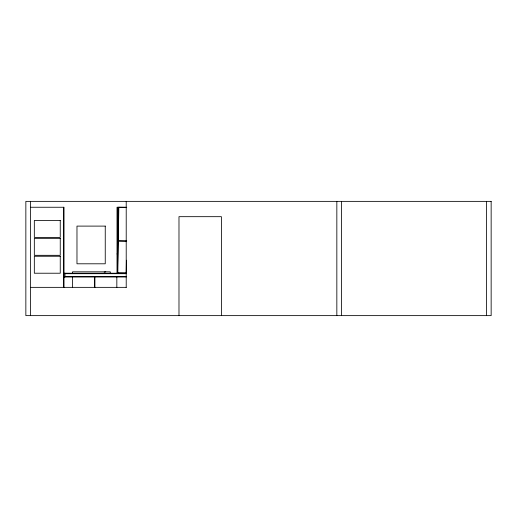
<?xml version="1.0" encoding="UTF-8"?>
<svg xmlns="http://www.w3.org/2000/svg" width="517" height="517" viewBox="0 0 517 517"><rect width="100%" height="100%" fill="white"/><g stroke="black" fill="none" stroke-linecap="round" stroke-linejoin="round"><path stroke-width="0.78" d="M117.818 272.802L118.303 241.051M118.309 240.812L118.826 207.252M126.406 260.232L126.213 272.931L117.495 272.795L117.986 241.045L126.704 241.18M64.961 273.222L64.961 276.989M126.213 276.996L64.018 276.996L64.774 276.517L126.213 276.517M64.018 276.989L64.961 276.517M104.214 272.136L105.746 271.819M30.561 207.252L64.018 207.252L64.018 287.458M126.213 207.252L117.023 207.252L117.023 273.222M117.023 253.95L117.495 253.95M126.213 273.693L64.774 273.693L64.018 273.222L126.213 273.222M30.561 287.355L126.213 287.355M126.736 207.375L118.509 207.246L117.992 240.812L126.704 240.941M64.018 273.222L64.961 273.693M486.439 201.365L486.439 315.628M341.55 201.365L341.55 315.628M336.838 201.365L336.838 315.628M221.392 315.628L221.392 216.675L178.985 216.675L178.985 315.628M126.213 201.365L126.213 287.471M117.495 207.252L117.495 273.222M116.836 276.996L116.836 287.458M110.237 273.396L110.237 271.819L72.548 271.819L72.548 273.396M94.831 276.996L94.831 287.458M94.689 276.996L94.689 287.458M72.548 276.996L72.548 287.458M63.546 207.252L63.546 287.355M30.561 201.365L30.561 315.628M491.15 201.365L25.85 201.365L25.85 315.628L491.15 315.628L491.15 201.365M60.25 220.449L34.329 220.449L34.329 237.413L60.25 237.413L60.25 220.449M105.248 226.103L76.975 226.103L76.975 263.799L105.248 263.799L105.248 226.103M60.25 238.35L34.329 238.35L34.329 255.314L60.25 255.314L60.25 238.35M60.25 256.258L34.329 256.258L34.329 273.222L60.25 273.222L60.25 256.258"/></g></svg>
